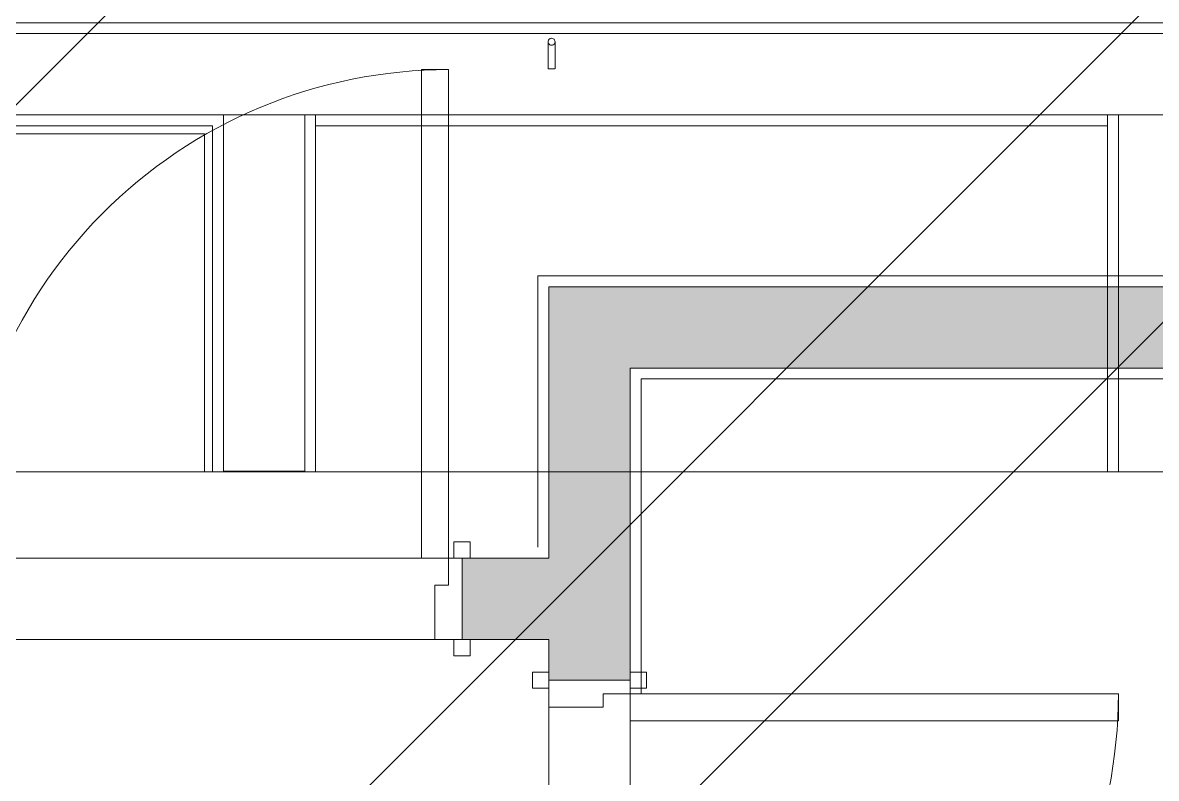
# Model space of a CAD drawing. Header units: millimetres. Extents: x -57519 to 497916, y -349472 to 446842.
# Drawn here: x 333083 to 335173, y 12052 to 13444 of the extents above; entities that cross this region are included whole.
import ezdxf

# ---------------------------------------------------------------- set-up
doc = ezdxf.new("R2010")
doc.units = ezdxf.units.MM
for name, color, linetype, lineweight in [('A-CLNG', 13, 'Continuous', 5), ('A-DETL-GENF', 92, 'Continuous', 5), ('A-DOOR', 31, 'Continuous', 5), ('A-DOOR-FRAM', 31, 'Continuous', 5), ('A-FLOR', 192, 'Continuous', 5), ('A-FLOR-HRAL', 11, 'Continuous', 5), ('A-WALL', 113, 'Continuous', 20), ('A-WALL-PATT', 111, 'Continuous', 20), ('S-STRS', 31, 'Continuous', 5)]:
    doc.layers.add(name, color=color, linetype=linetype, lineweight=lineweight)

# ---------------------------------------------------------------- blocks, each defined once
blk = doc.blocks.new('Cast-In-Place Stair - Landing_Internal_-6095806-SITE COVERAGE')
at = {"layer": 'S-STRS'}
for p, q in [((86344.3, 13423.8), (86630.2, 13423.8)), ((86630.2, 13423.8), (86349.3, 13423.8))]:
    blk.add_line(p, q, dxfattribs=at)
blk = doc.blocks.new('Cast-In-Place Stair - ___-6095805-SITE COVERAGE')
at = {"layer": 'S-STRS'}
for p, q in [((86364.3, 13423.8), (86349.3, 13423.8)), ((86349.3, 13423.8), (86630.2, 13423.8)), ((86364.3, 13423.8), (86630.2, 13423.8))]:
    blk.add_line(p, q, dxfattribs=at)
blk.add_blockref('Cast-In-Place Stair - Landing_Internal_-6095806-SITE COVERAGE', (0, 0))
blk = doc.blocks.new('Cast-In-Place Stair - Run_Internal_-6095802-SITE COVERAGE')
at = {"layer": 'S-STRS'}
for p, q in [((84094.3, 13423.8), (84319.3, 13423.8)), ((84319.3, 13423.8), (84544.3, 13423.8)), ((84324.3, 13423.8), (84334.3, 13423.8)), ((84334.3, 13423.8), (84324.3, 13423.8)), ((84544.3, 13423.8), (84324.3, 13423.8)), ((84544.3, 13423.8), (84769.3, 13423.8)), ((84549.3, 13423.8), (84559.3, 13423.8)), ((84559.3, 13423.8), (84549.3, 13423.8)), ((84769.3, 13423.8), (84549.3, 13423.8)), ((84769.3, 13423.8), (84994.3, 13423.8)), ((84774.3, 13423.8), (84784.3, 13423.8)), ((84784.3, 13423.8), (84774.3, 13423.8)), ((84994.3, 13423.8), (84774.3, 13423.8)), ((84994.3, 13423.8), (85219.3, 13423.8)), ((84999.3, 13423.8), (85009.3, 13423.8)), ((85009.3, 13423.8), (84999.3, 13423.8)), ((85219.3, 13423.8), (84999.3, 13423.8)), ((85219.3, 13423.8), (85444.3, 13423.8)), ((85224.3, 13423.8), (85234.3, 13423.8)), ((85234.3, 13423.8), (85224.3, 13423.8)), ((85444.3, 13423.8), (85224.3, 13423.8)), ((85444.3, 13423.8), (85669.3, 13423.8)), ((85449.3, 13423.8), (85459.3, 13423.8)), ((85459.3, 13423.8), (85449.3, 13423.8)), ((85669.3, 13423.8), (85449.3, 13423.8)), ((85669.3, 13423.8), (85894.3, 13423.8)), ((85674.3, 13423.8), (85684.3, 13423.8)), ((85684.3, 13423.8), (85674.3, 13423.8)), ((85894.3, 13423.8), (85674.3, 13423.8)), ((85894.3, 13423.8), (86119.3, 13423.8)), ((85899.3, 13423.8), (85909.3, 13423.8)), ((85909.3, 13423.8), (85899.3, 13423.8)), ((86119.3, 13423.8), (85899.3, 13423.8)), ((86119.3, 13423.8), (86253.6, 13423.8)), ((86124.3, 13423.8), (86134.3, 13423.8)), ((86134.3, 13423.8), (86124.3, 13423.8)), ((86253.6, 13423.8), (86124.3, 13423.8)), ((86253.6, 13423.8), (86344.3, 13423.8)), ((86344.3, 13423.8), (86253.6, 13423.8)), ((86349.3, 13423.8), (86359.3, 13423.8)), ((86359.3, 13423.8), (86349.3, 13423.8))]:
    blk.add_line(p, q, dxfattribs=at)
blk = doc.blocks.new('Cast-In-Place Stair - ___-6095801-SITE COVERAGE')
at = {"layer": 'S-STRS'}
for p, q in [((84324.3, 13423.8), (84334.3, 13423.8)), ((84324.3, 13423.8), (84334.3, 13423.8)), ((84324.3, 13423.8), (84544.3, 13423.8)), ((84324.3, 13423.8), (84339.3, 13423.8)), ((84339.3, 13423.8), (84544.3, 13423.8)), ((84549.3, 13423.8), (84559.3, 13423.8)), ((84549.3, 13423.8), (84559.3, 13423.8)), ((84549.3, 13423.8), (84769.3, 13423.8)), ((84549.3, 13423.8), (84564.3, 13423.8)), ((84568.7, 13423.8), (84769.3, 13423.8)), ((84774.3, 13423.8), (84784.3, 13423.8)), ((84774.3, 13423.8), (84784.3, 13423.8)), ((84774.3, 13423.8), (84994.3, 13423.8)), ((84774.3, 13423.8), (84789.3, 13423.8)), ((84789.3, 13423.8), (84994.3, 13423.8)), ((84999.3, 13423.8), (85009.3, 13423.8)), ((84999.3, 13423.8), (85009.3, 13423.8)), ((84999.3, 13423.8), (85219.3, 13423.8)), ((84999.3, 13423.8), (85014.3, 13423.8)), ((85014.3, 13423.8), (85219.3, 13423.8)), ((85224.3, 13423.8), (85234.3, 13423.8)), ((85224.3, 13423.8), (85234.3, 13423.8)), ((85224.3, 13423.8), (85444.3, 13423.8)), ((85224.3, 13423.8), (85239.3, 13423.8)), ((85239.3, 13423.8), (85444.3, 13423.8)), ((85449.3, 13423.8), (85459.3, 13423.8)), ((85449.3, 13423.8), (85459.3, 13423.8)), ((85449.3, 13423.8), (85669.3, 13423.8)), ((85449.3, 13423.8), (85464.3, 13423.8)), ((85464.3, 13423.8), (85669.3, 13423.8)), ((85674.3, 13423.8), (85684.3, 13423.8)), ((85674.3, 13423.8), (85684.3, 13423.8)), ((85674.3, 13423.8), (85894.3, 13423.8)), ((85674.3, 13423.8), (85689.3, 13423.8)), ((85691.9, 13423.8), (85894.3, 13423.8)), ((85899.3, 13423.8), (85909.3, 13423.8)), ((85899.3, 13423.8), (85909.3, 13423.8)), ((85899.3, 13423.8), (86119.3, 13423.8)), ((85899.3, 13423.8), (85914.3, 13423.8)), ((85914.3, 13423.8), (86119.3, 13423.8)), ((86124.3, 13423.8), (86134.3, 13423.8)), ((86124.3, 13423.8), (86134.3, 13423.8)), ((86124.3, 13423.8), (86253.6, 13423.8)), ((86124.3, 13423.8), (86139.3, 13423.8)), ((86253.6, 13423.8), (86139.3, 13423.8)), ((86253.6, 13423.8), (86344.3, 13423.8)), ((86344.3, 13423.8), (86253.6, 13423.8)), ((86349.3, 13423.8), (86359.3, 13423.8)), ((86359.3, 13423.8), (86349.3, 13423.8))]:
    blk.add_line(p, q, dxfattribs=at)
blk.add_blockref('Cast-In-Place Stair - Run_Internal_-6095802-SITE COVERAGE', (0, 0))
blk = doc.blocks.new('Monolithic Run - Run_Internal_-6095802-SITE COVERAGE')
at = {"layer": 'S-STRS'}
for p, q in [((84094.3, 13423.8), (84319.3, 13423.8)), ((84319.3, 13423.8), (84544.3, 13423.8)), ((84324.3, 13423.8), (84334.3, 13423.8)), ((84334.3, 13423.8), (84324.3, 13423.8)), ((84544.3, 13423.8), (84324.3, 13423.8)), ((84544.3, 13423.8), (84769.3, 13423.8)), ((84549.3, 13423.8), (84559.3, 13423.8)), ((84559.3, 13423.8), (84549.3, 13423.8)), ((84769.3, 13423.8), (84549.3, 13423.8)), ((84769.3, 13423.8), (84994.3, 13423.8)), ((84774.3, 13423.8), (84784.3, 13423.8)), ((84784.3, 13423.8), (84774.3, 13423.8)), ((84994.3, 13423.8), (84774.3, 13423.8)), ((84994.3, 13423.8), (85219.3, 13423.8)), ((84999.3, 13423.8), (85009.3, 13423.8)), ((85009.3, 13423.8), (84999.3, 13423.8)), ((85219.3, 13423.8), (84999.3, 13423.8)), ((85219.3, 13423.8), (85444.3, 13423.8)), ((85224.3, 13423.8), (85234.3, 13423.8)), ((85234.3, 13423.8), (85224.3, 13423.8)), ((85444.3, 13423.8), (85224.3, 13423.8)), ((85444.3, 13423.8), (85669.3, 13423.8)), ((85449.3, 13423.8), (85459.3, 13423.8)), ((85459.3, 13423.8), (85449.3, 13423.8)), ((85669.3, 13423.8), (85449.3, 13423.8)), ((85669.3, 13423.8), (85894.3, 13423.8)), ((85674.3, 13423.8), (85684.3, 13423.8)), ((85684.3, 13423.8), (85674.3, 13423.8)), ((85894.3, 13423.8), (85674.3, 13423.8)), ((85894.3, 13423.8), (86119.3, 13423.8)), ((85899.3, 13423.8), (85909.3, 13423.8)), ((85909.3, 13423.8), (85899.3, 13423.8)), ((86119.3, 13423.8), (85899.3, 13423.8)), ((86119.3, 13423.8), (86253.6, 13423.8)), ((86124.3, 13423.8), (86134.3, 13423.8)), ((86134.3, 13423.8), (86124.3, 13423.8)), ((86253.6, 13423.8), (86124.3, 13423.8)), ((86253.6, 13423.8), (86344.3, 13423.8)), ((86344.3, 13423.8), (86253.6, 13423.8)), ((86349.3, 13423.8), (86359.3, 13423.8)), ((86359.3, 13423.8), (86349.3, 13423.8))]:
    blk.add_line(p, q, dxfattribs=at)
blk = doc.blocks.new('Monolithic Landing - Landing_Internal_-6095806-SITE COVERAGE')
at = {"layer": 'S-STRS'}
for p, q in [((86344.3, 13423.8), (86630.2, 13423.8)), ((86630.2, 13423.8), (86349.3, 13423.8))]:
    blk.add_line(p, q, dxfattribs=at)
blk = doc.blocks.new('Railing - Handrail On Railing-6096068-SITE COVERAGE')
at = {"layer": 'A-FLOR-HRAL'}
for p, q in [((-15, 6.5), (-50, 6.5)), ((-50, 5.6), (-50, 6.3)), ((-50, 6.3), (-50, 5.6)), ((-50, 4.6), (-50, 5.6)), ((-50, 5.6), (-50, 3.2)), ((-50, 3.2), (-50, 4.6)), ((-50, 1.7), (-50, 3.2)), ((-50, 3.2), (-50, 0)), ((-50, 0), (-50, 1.7)), ((-15, 6.5), (-3, 6.5)), ((-3, 6.5), (0, 6.5)), ((-50, 0), (-50, -6.3)), ((-50, -5.6), (-50, 0)), ((-50, -6.3), (-50, -5.6)), ((-50, -6.3), (-50, -6.3)), ((-50, -6.5), (-15, -6.5))]:
    blk.add_line(p, q, dxfattribs=at)
at = {"layer": 'A-FLOR-HRAL', "flags": 128}
blk.add_lwpolyline([(0, -6.5), (-5.9, -6.5), (-15, -6.5)], dxfattribs=at)
at = {"layer": 'A-FLOR-HRAL'}
for start, end in [(60, 180), (30, 60), (15, 30), (360, 15), (180, 240), (240, 360)]:
    blk.add_arc((0, 0), 6.5, start, end, dxfattribs=at)
blk = doc.blocks.new('Railing - Railing-6095844-SITE COVERAGE')
at = {"rotation": 89.99999999999982}
blk.add_blockref('Railing - Handrail On Railing-6096068-SITE COVERAGE', (85294.3, 13408.8), dxfattribs=at)
blk = doc.blocks.new('DLN-Single Door__X01_ - _M02_ 900 x 2450 _WH_-V506-SITE COVERAGE')
at = {"layer": 'A-DOOR'}
for p, q in [((-460, 105), (-490, 105)), ((-490, 105), (-490, 75)), ((-490, 75), (-490, 105)), ((-490, 105), (-460, 105)), ((-460, 75), (-460, 105)), ((-460, 105), (-460, 75)), ((490, 105), (460, 105)), ((460, 105), (460, 75)), ((490, 105), (460, 105)), ((460, 75), (460, 105)), ((490, 75), (490, 105)), ((490, 105), (490, 75)), ((-490, 75), (-460, 75)), ((-475, 75), (-490, 75)), ((-460, 75), (-475, 75)), ((460, 75), (490, 75)), ((460, 75), (475, 75)), ((475, 75), (490, 75)), ((-460, -75), (-490, -75)), ((-490, -75), (-490, -105)), ((-490, -105), (-490, -75)), ((-490, -75), (-475, -75)), ((-475, -75), (-460, -75)), ((-460, -105), (-460, -75)), ((-460, -75), (-460, -105)), ((-400, -75), (-450, -75)), ((-450, -75), (-450, -975)), ((-400, -975), (-400, -75)), ((490, -75), (460, -75)), ((460, -75), (460, -105)), ((475, -75), (460, -75)), ((460, -105), (460, -75)), ((490, -75), (475, -75)), ((490, -105), (490, -75)), ((490, -75), (490, -105)), ((-490, -105), (-460, -105)), ((-460, -105), (-490, -105)), ((460, -105), (490, -105)), ((460, -105), (490, -105)), ((-450, -975), (-400, -975))]:
    blk.add_line(p, q, dxfattribs=at)
blk.add_arc((-450, -75), 900, 270, 0.5, dxfattribs=at)
at = {"layer": 'A-DOOR-FRAM'}
for p, q in [((-425, 75), (-475, 75)), ((-475, 75), (-475, -75)), ((-475, -75), (-475, 75)), ((-460, 75), (-475, 75)), ((-425, 75), (-460, 75)), ((-425, -25), (-425, 75)), ((-425, 75), (-425, -25)), ((425, 75), (425, -25)), ((475, 75), (425, 75)), ((425, -25), (425, 75)), ((425, 75), (460, 75)), ((460, 75), (475, 75)), ((475, -75), (475, 75)), ((475, 75), (475, -75)), ((-450, -75), (-450, -25)), ((-450, -25), (-425, -25)), ((-450, -25), (-425, -25)), ((-450, -25), (-450, -75)), ((425, -25), (450, -25)), ((450, -25), (425, -25)), ((450, -25), (450, -75)), ((450, -75), (450, -25)), ((-475, -75), (-450, -75)), ((-475, -75), (-460, -75)), ((-460, -75), (-450, -75)), ((450, -75), (475, -75)), ((460, -75), (450, -75)), ((475, -75), (460, -75))]:
    blk.add_line(p, q, dxfattribs=at)
blk = doc.blocks.new('DLN-Single Door__X01_ - _M02a_ 900 x 2450 _WH_-V522-SITE COVERAGE')
at = {"layer": 'A-DOOR'}
for p, q in [((-450, 975), (-400, 975)), ((-450, 95), (-450, 975)), ((-400, 975), (-400, 75)), ((-490, 105), (-460, 105)), ((-490, 75), (-490, 105)), ((-490, 105), (-490, 95)), ((-460, 105), (-490, 105)), ((-460, 105), (-460, 75)), ((-460, 95), (-460, 105)), ((460, 75), (460, 105)), ((460, 105), (490, 105)), ((460, 105), (460, 95)), ((460, 105), (490, 105)), ((490, 105), (490, 75)), ((490, 95), (490, 105)), ((-460, 75), (-490, 75)), ((-490, 75), (-475, 75)), ((-475, 75), (-460, 75)), ((-400, 75), (-450, 75)), ((490, 75), (460, 75)), ((475, 75), (460, 75)), ((490, 75), (475, 75)), ((-490, -75), (-460, -75)), ((-490, -105), (-490, -75)), ((-490, -75), (-490, -105)), ((-475, -75), (-490, -75)), ((-460, -75), (-475, -75)), ((-460, -75), (-460, -105)), ((-460, -105), (-460, -75)), ((460, -105), (460, -75)), ((460, -75), (490, -75)), ((460, -75), (460, -105)), ((460, -75), (475, -75)), ((475, -75), (490, -75)), ((490, -75), (490, -105)), ((490, -105), (490, -75)), ((-460, -105), (-490, -105)), ((-490, -105), (-460, -105)), ((490, -105), (460, -105)), ((490, -105), (460, -105))]:
    blk.add_line(p, q, dxfattribs=at)
blk.add_arc((-450, 75), 900, 359.5, 90, dxfattribs=at)
at = {"layer": 'A-DOOR-FRAM'}
for p, q in [((-475, 75), (-450, 75)), ((-475, -75), (-475, 75)), ((-475, 75), (-475, -75)), ((-475, 75), (-460, 75)), ((-460, 75), (-450, 75)), ((-450, 75), (-450, 25)), ((-450, 25), (-450, 75)), ((450, 75), (475, 75)), ((450, 25), (450, 75)), ((450, 75), (450, 25)), ((460, 75), (450, 75)), ((475, 75), (460, 75)), ((475, 75), (475, -75)), ((475, -75), (475, 75)), ((-450, 25), (-425, 25)), ((-450, 25), (-425, 25)), ((-425, 25), (-425, -75)), ((-425, -75), (-425, 25)), ((425, 25), (450, 25)), ((425, -75), (425, 25)), ((450, 25), (425, 25)), ((425, 25), (425, -75)), ((-425, -75), (-475, -75)), ((-460, -75), (-475, -75)), ((-425, -75), (-460, -75)), ((475, -75), (425, -75)), ((425, -75), (460, -75)), ((460, -75), (475, -75))]:
    blk.add_line(p, q, dxfattribs=at)

msp = doc.modelspace()

# ---------------------------------------------------------------- hatches: boundary and pattern name
at = {"layer": 'A-DETL-GENF'}
h = msp.add_hatch(dxfattribs=at)
h.set_pattern_fill('FP_40', color=250, style=0, pattern_type=2)
h.set_pattern_definition([(45, (248763.4, 0), (-1257.236, 1257.236), []), (45, (248763.4, 1905), (-1257.236, 1257.236), [])])
h.paths.add_polyline_path([(325750.1, -8642.5), (328562.7, -8642.5), (328562.7, 4657.5), (341312.7, 4657.5), (341312.7, 30557.5), (342712.7, 30557.5), (342712.7, 48907.7), (339962.7, 48907.7), (339962.7, 52157.5), (338962.7, 52157.5), (338962.7, 53757.5), (297512.7, 53757.5), (297512.7, 52247.5), (286277.7, 52247.5), (286277.7, 34407.5), (285902.7, 34407.5), (285902.7, 7407.5), (286277.7, 7407.5), (286277.7, -2267.5), (315555.2, -2267.5), (315555.2, -8642.5), (321257.1, -8642.5)], flags=0)
at = {"layer": 'A-WALL-PATT', "lineweight": 5, "transparency": 33554560}
msp.add_hatch(color=253, dxfattribs=at).paths.add_polyline_path([(334736.2, 12807.5), (336802.7, 12807.5), (336802.7, 12957.5), (334052.7, 12957.5), (334052.7, 12807.5), (334202.7, 12807.5)], flags=0)
h = msp.add_hatch(color=253, dxfattribs=at)
h.paths.add_polyline_path([(334052.7, 9207.5), (334202.7, 9207.5), (334202.7, 11282.5), (334052.7, 11282.5), (334052.7, 9473.8)], flags=0)
h.paths.add_polyline_path([(334052.7, 12232.5), (334202.7, 12232.5), (334202.7, 12807.5), (334052.7, 12807.5), (334052.7, 12247.5)], flags=0)
h = msp.add_hatch(color=253, dxfattribs=at)
h.paths.add_polyline_path([(327752.7, 12307.5), (329992.7, 12307.5), (329992.7, 12457.5), (327752.7, 12457.5), (327752.7, 12417.9)], flags=0)
h.paths.add_polyline_path([(330942.7, 12307.5), (332942.7, 12307.5), (332942.7, 12457.5), (330942.7, 12457.5), (330942.7, 12407.5)], flags=0)
h.paths.add_polyline_path([(333907.7, 12307.5), (334052.7, 12307.5), (334052.7, 12457.5), (333892.7, 12457.5), (333892.7, 12307.5)], flags=0)

# ---------------------------------------------------------------- linework, layer by layer
at = {"layer": 'A-CLNG'}
for p, q in [((335102.7, 13274.2), (333602.7, 13274.2)), ((335082.7, 12616.2), (335102.7, 12616.2))]:
    msp.add_line(p, q, dxfattribs=at)
at = {"layer": 'A-FLOR'}
for p, q in [((333452.7, 12616.2), (333452.7, 13274.2)), ((333602.7, 13274.2), (333602.7, 12616.2)), ((335252.7, 13274.2), (335102.7, 13274.2)), ((325510.7, 12616.2), (335082.7, 12616.2)), ((333602.7, 12617.5), (333453, 12617.5)), ((331272.7, 12457.5), (334052.7, 12457.5)), ((333842.7, 12307.5), (327752.7, 12307.5)), ((334052.7, 12307.5), (333842.7, 12307.5)), ((334052.7, 11207.5), (334052.7, 12232.5)), ((334202.7, 12207.5), (334202.7, 11307.5))]:
    msp.add_line(p, q, dxfattribs=at)
at = {"layer": 'A-WALL', "lineweight": 5}
for p, q in [((331832.7, 13443.8), (337402.7, 13443.8)), ((337402.7, 13423.8), (331832.7, 13423.8)), ((332852.7, 13274.2), (333602.7, 13274.2)), ((333622.7, 13274.2), (333622.7, 12616.2)), ((335082.7, 12616.2), (335082.7, 13274.2)), ((335102.7, 13274.2), (335102.7, 12616.2)), ((333432.7, 13254.2), (330402.7, 13254.2)), ((333432.7, 12616.2), (333432.7, 13254.2)), ((335082.7, 13254.2), (333622.7, 13254.2)), ((333417.7, 13239.2), (330387.7, 13239.2)), ((333417.7, 12616.2), (333417.7, 13239.2)), ((335102.7, 12616.2), (335252.7, 12616.2)), ((334052.7, 12477.5), (334052.7, 12457.5)), ((333892.7, 12457.5), (333892.7, 12307.5)), ((334052.7, 12307.5), (334052.7, 12232.5)), ((334052.7, 12232.5), (334202.7, 12232.5))]:
    msp.add_line(p, q, dxfattribs=at)
at = {"layer": 'A-WALL', "lineweight": 18}
for p, q in [((334032.7, 12977.5), (334032.7, 12477.5)), ((340282.7, 12977.5), (334032.7, 12977.5)), ((334052.7, 12477.5), (334052.7, 12957.5)), ((334052.7, 12957.5), (340302.7, 12957.5)), ((334202.7, 12807.5), (334202.7, 12207.5)), ((340282.7, 12807.5), (334202.7, 12807.5)), ((334222.7, 12207.5), (334222.7, 12787.5)), ((334222.7, 12787.5), (340282.7, 12787.5)), ((334202.7, 12207.5), (334222.7, 12207.5))]:
    msp.add_line(p, q, dxfattribs=at)
at = {"layer": 'S-STRS'}
for p, q in [((333087.8, 13423.8), (333097.7, 13423.8)), ((333087.8, 13423.8), (333097.7, 13423.8)), ((333087.8, 13423.8), (333307.7, 13423.8)), ((333087.8, 13423.8), (333102.8, 13423.8)), ((333102.8, 13423.8), (333307.7, 13423.8)), ((333312.8, 13423.8), (333322.7, 13423.8)), ((333312.8, 13423.8), (333322.7, 13423.8)), ((333312.8, 13423.8), (333532.7, 13423.8)), ((333312.8, 13423.8), (333327.8, 13423.8)), ((333332.1, 13423.8), (333532.7, 13423.8)), ((333537.8, 13423.8), (333547.7, 13423.8)), ((333537.8, 13423.8), (333547.7, 13423.8)), ((333537.8, 13423.8), (333757.7, 13423.8)), ((333537.8, 13423.8), (333552.8, 13423.8)), ((333552.8, 13423.8), (333757.7, 13423.8)), ((333762.8, 13423.8), (333772.7, 13423.8)), ((333762.8, 13423.8), (333772.7, 13423.8)), ((333762.8, 13423.8), (333982.7, 13423.8)), ((333762.8, 13423.8), (333777.8, 13423.8)), ((333777.8, 13423.8), (333982.7, 13423.8)), ((333987.8, 13423.8), (333997.7, 13423.8)), ((333987.8, 13423.8), (333997.7, 13423.8)), ((333987.8, 13423.8), (334207.7, 13423.8)), ((333987.8, 13423.8), (334002.8, 13423.8)), ((334002.8, 13423.8), (334207.7, 13423.8)), ((334212.8, 13423.8), (334222.7, 13423.8)), ((334212.8, 13423.8), (334222.7, 13423.8)), ((334212.8, 13423.8), (334432.7, 13423.8)), ((334212.8, 13423.8), (334227.8, 13423.8)), ((334227.8, 13423.8), (334432.7, 13423.8)), ((334437.8, 13423.8), (334447.7, 13423.8)), ((334437.8, 13423.8), (334447.7, 13423.8)), ((334437.8, 13423.8), (334657.7, 13423.8)), ((334437.8, 13423.8), (334452.8, 13423.8)), ((334455.4, 13423.8), (334657.7, 13423.8)), ((334662.8, 13423.8), (334672.7, 13423.8)), ((334662.8, 13423.8), (334672.7, 13423.8)), ((334662.8, 13423.8), (334882.7, 13423.8)), ((334662.8, 13423.8), (334677.8, 13423.8)), ((334677.8, 13423.8), (334882.7, 13423.8)), ((334887.8, 13423.8), (334897.7, 13423.8)), ((334887.8, 13423.8), (334897.7, 13423.8)), ((334887.8, 13423.8), (335017, 13423.8)), ((334887.8, 13423.8), (334902.8, 13423.8)), ((335017, 13423.8), (334902.8, 13423.8)), ((335017, 13423.8), (335107.7, 13423.8)), ((335107.7, 13423.8), (335017, 13423.8)), ((335112.8, 13423.8), (335122.7, 13423.8)), ((335122.7, 13423.8), (335112.8, 13423.8)), ((335127.8, 13423.8), (335112.8, 13423.8)), ((335112.8, 13423.8), (335393.6, 13423.8)), ((335127.8, 13423.8), (335393.6, 13423.8))]:
    msp.add_line(p, q, dxfattribs=at)

# ---------------------------------------------------------------- block references
at = {"color": 254, "lineweight": 5}
for name in ['Monolithic Landing - Landing_Internal_-6095806-SITE COVERAGE', 'Monolithic Run - Run_Internal_-6095802-SITE COVERAGE']:
    msp.add_blockref(name, (248763.4, 0), dxfattribs=at)
at = {"layer": 'A-DOOR'}
for name, p, rotation in [('DLN-Single Door__X01_ - _M02_ 900 x 2450 _WH_-V506-SITE COVERAGE', (333417.7, 12382.5), 180), ('DLN-Single Door__X01_ - _M02a_ 900 x 2450 _WH_-V522-SITE COVERAGE', (334127.7, 11757.5), 270)]:
    msp.add_blockref(name, p, dxfattribs=dict(at, rotation=rotation))
at = {"layer": 'A-FLOR-HRAL'}
msp.add_blockref('Railing - Railing-6095844-SITE COVERAGE', (248763.4, 0), dxfattribs=at)
at = {"layer": 'S-STRS'}
for name in ['Cast-In-Place Stair - ___-6095805-SITE COVERAGE', 'Cast-In-Place Stair - ___-6095801-SITE COVERAGE']:
    msp.add_blockref(name, (248763.4, 0), dxfattribs=at)

doc.saveas('drawing.dxf')
